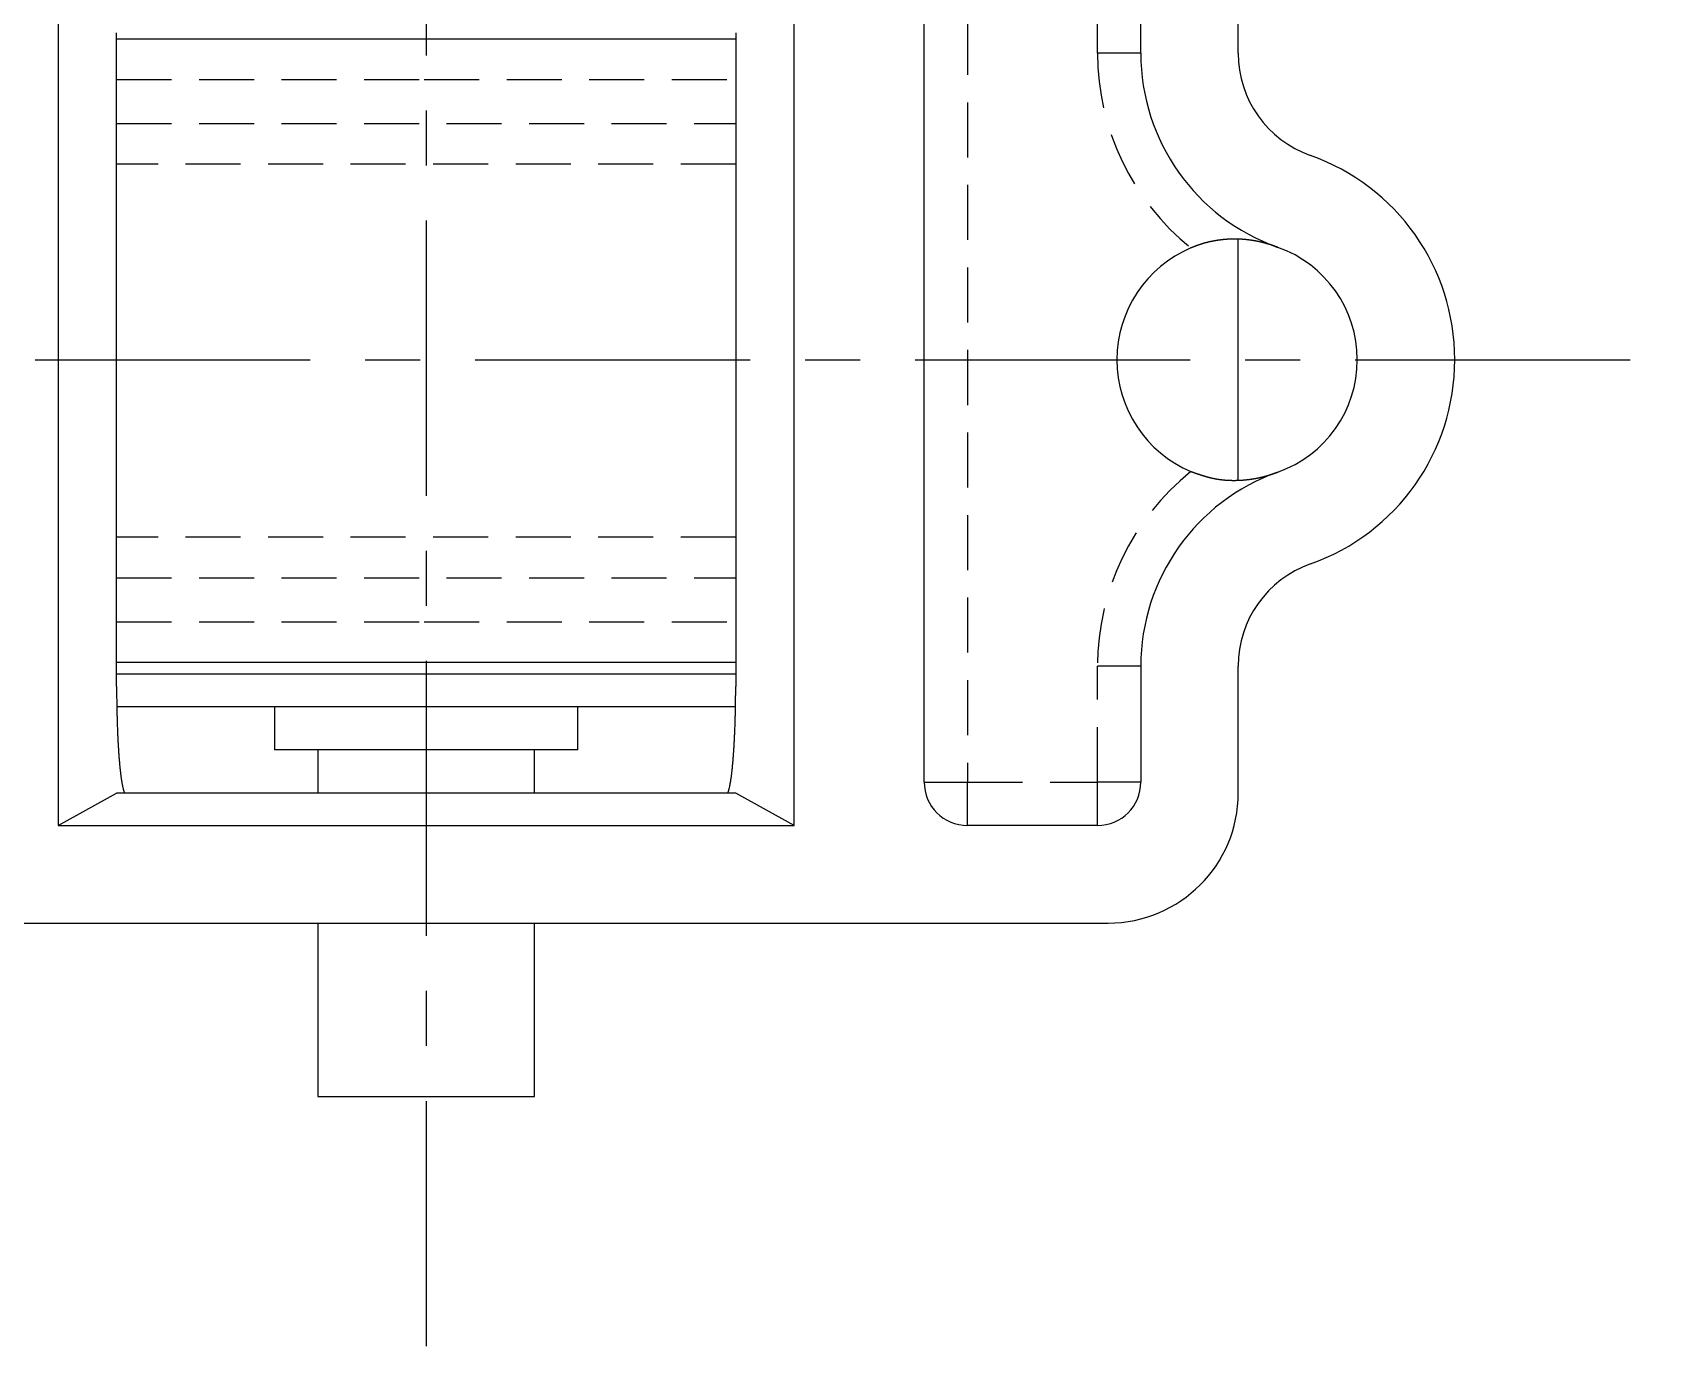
# Model space of a CAD drawing. Extents: x 21 to 308, y 43 to 260.
# Drawn here: x 130.76 to 168.65, y 214.17 to 244.48 of the extents above; entities that cross this region are included whole.
import ezdxf

# ---------------------------------------------------------------- set-up
doc = ezdxf.new("R2010")
doc.units = 0
doc.linetypes.add('CENTER', pattern=[10.16, 6.35, -1.27, 1.27, -1.27])
doc.linetypes.add('HIDDEN', pattern=[1.905, 1.27, -0.635])
doc.layers.get('0').update_dxf_attribs({"linetype": 'CONTINUOUS'})
doc.layers.add('CENTER', color=1, linetype='CENTER')

msp = doc.modelspace()

# ---------------------------------------------------------------- linework, layer by layer
at = {"color": 7, "linetype": 'CONTINUOUS'}
for p, q in [((131.338, 247.69), (131.338, 226.19)), ((148.338, 226.19), (148.338, 247.69)), ((158.588, 244.012), (158.588, 246.94)), ((151.338, 227.19), (151.338, 246.69)), ((156.338, 244.012), (156.338, 246.69)), ((132.691, 229.397), (132.691, 244.484)), ((146.985, 244.484), (146.985, 229.397)), ((132.691, 244.343), (139.795, 244.343)), ((139.795, 244.343), (146.985, 244.343)), ((132.691, 229.957), (139.795, 229.957)), ((132.691, 229.69), (146.985, 229.69)), ((139.795, 229.957), (146.985, 229.957)), ((156.338, 229.869), (156.338, 227.19)), ((158.588, 226.94), (158.588, 229.869)), ((132.695, 228.94), (146.981, 228.94)), ((143.338, 227.94), (136.338, 227.94)), ((131.338, 226.19), (132.691, 226.94)), ((146.985, 226.94), (132.691, 226.94)), ((148.338, 226.19), (146.985, 226.94)), ((131.338, 226.19), (148.338, 226.19)), ((155.338, 226.19), (152.338, 226.19)), ((124.088, 223.94), (155.588, 223.94)), ((137.338, 219.94), (138.123, 219.94)), ((138.123, 219.94), (142.338, 219.94))]:
    msp.add_line(p, q, dxfattribs=at)
at = {"color": 3, "linetype": 'HIDDEN'}
for p, q in [((152.338, 246.69), (152.338, 227.19)), ((155.338, 244.012), (155.338, 246.69)), ((156.338, 244.012), (155.338, 244.012)), ((132.691, 243.406), (139.793, 243.406)), ((139.793, 243.406), (146.985, 243.406)), ((132.691, 242.393), (146.985, 242.393)), ((146.985, 241.457), (132.691, 241.457)), ((146.985, 232.843), (132.691, 232.843)), ((132.691, 231.906), (146.985, 231.906)), ((132.691, 230.893), (139.793, 230.893)), ((139.793, 230.893), (146.985, 230.893)), ((156.338, 229.869), (155.338, 229.869)), ((155.338, 227.19), (155.338, 229.869)), ((151.338, 227.19), (152.338, 227.19)), ((152.338, 227.19), (155.338, 227.19)), ((152.338, 226.19), (152.338, 227.19)), ((156.338, 227.19), (155.338, 227.19)), ((155.338, 226.19), (155.338, 227.19))]:
    msp.add_line(p, q, dxfattribs=at)
at = {"color": 7}
for points in [[(159.505, 239.533, 0), (159.499, 239.535, 0), (159.493, 239.537, 0), (159.488, 239.539, 0), (159.482, 239.541, 0), (159.477, 239.543, 0), (159.471, 239.545, 0), (159.466, 239.547, 0), (159.46, 239.549, 0), (159.455, 239.551, 0), (159.45, 239.553, 0), (159.445, 239.555, 0), (159.44, 239.556, 0), (159.435, 239.558, 0), (159.43, 239.56, 0), (159.425, 239.562, 0), (159.42, 239.564, 0), (159.415, 239.565, 0), (159.41, 239.567, 0), (159.405, 239.569, 0), (159.4, 239.57, 0), (159.396, 239.572, 0), (159.391, 239.574, 0), (159.386, 239.575, 0), (159.381, 239.577, 0), (159.377, 239.578, 0), (159.372, 239.58, 0), (159.367, 239.582, 0), (159.362, 239.583, 0), (159.358, 239.585, 0), (159.353, 239.586, 0), (159.348, 239.588, 0), (159.343, 239.59, 0), (159.339, 239.591, 0), (159.334, 239.593, 0), (159.329, 239.594, 0), (159.324, 239.596, 0), (159.32, 239.597, 0), (159.315, 239.599, 0), (159.31, 239.6, 0), (159.305, 239.602, 0), (159.301, 239.603, 0), (159.296, 239.604, 0), (159.291, 239.606, 0), (159.287, 239.607, 0), (159.282, 239.609, 0), (159.277, 239.61, 0), (159.272, 239.612, 0), (159.268, 239.613, 0), (159.263, 239.614, 0), (159.258, 239.616, 0), (159.254, 239.617, 0), (159.249, 239.618, 0), (159.244, 239.62, 0), (159.239, 239.621, 0), (159.235, 239.622, 0), (159.23, 239.624, 0), (159.225, 239.625, 0), (159.22, 239.626, 0), (159.216, 239.628, 0), (159.211, 239.629, 0), (159.206, 239.63, 0), (159.202, 239.632, 0), (159.197, 239.633, 0), (159.192, 239.634, 0), (159.187, 239.635, 0), (159.183, 239.637, 0), (159.178, 239.638, 0), (159.173, 239.639, 0), (159.168, 239.64, 0), (159.164, 239.641, 0), (159.159, 239.643, 0), (159.154, 239.644, 0), (159.149, 239.645, 0), (159.145, 239.646, 0), (159.14, 239.647, 0), (159.135, 239.649, 0), (159.13, 239.65, 0), (159.126, 239.651, 0), (159.121, 239.652, 0), (159.116, 239.653, 0), (159.111, 239.654, 0), (159.107, 239.655, 0), (159.102, 239.656, 0), (159.097, 239.657, 0), (159.092, 239.659, 0), (159.087, 239.66, 0), (159.083, 239.661, 0), (159.078, 239.662, 0), (159.073, 239.663, 0), (159.068, 239.664, 0), (159.063, 239.665, 0), (159.059, 239.666, 0), (159.054, 239.667, 0), (159.049, 239.668, 0), (159.044, 239.669, 0), (159.039, 239.67, 0), (159.034, 239.671, 0), (159.03, 239.672, 0), (159.025, 239.673, 0), (159.02, 239.674, 0), (159.015, 239.675, 0), (159.01, 239.676, 0), (159.005, 239.677, 0), (159, 239.678, 0), (158.996, 239.678, 0), (158.991, 239.679, 0), (158.986, 239.68, 0), (158.981, 239.681, 0), (158.976, 239.682, 0), (158.971, 239.683, 0), (158.966, 239.684, 0), (158.961, 239.685, 0), (158.957, 239.685, 0), (158.952, 239.686, 0), (158.947, 239.687, 0), (158.942, 239.688, 0), (158.937, 239.689, 0), (158.932, 239.69, 0), (158.927, 239.69, 0), (158.922, 239.691, 0), (158.917, 239.692, 0), (158.912, 239.693, 0), (158.907, 239.693, 0), (158.902, 239.694, 0), (158.898, 239.695, 0), (158.893, 239.696, 0), (158.888, 239.696, 0), (158.883, 239.697, 0), (158.878, 239.698, 0), (158.873, 239.699, 0), (158.868, 239.699, 0), (158.863, 239.7, 0), (158.858, 239.701, 0), (158.853, 239.701, 0), (158.848, 239.702, 0), (158.843, 239.703, 0), (158.838, 239.703, 0), (158.833, 239.704, 0), (158.828, 239.704, 0), (158.823, 239.705, 0), (158.818, 239.706, 0), (158.813, 239.706, 0), (158.808, 239.707, 0), (158.803, 239.707, 0), (158.798, 239.708, 0), (158.793, 239.709, 0), (158.788, 239.709, 0), (158.783, 239.71, 0), (158.778, 239.71, 0), (158.773, 239.711, 0), (158.768, 239.711, 0), (158.763, 239.712, 0), (158.758, 239.712, 0), (158.753, 239.713, 0), (158.748, 239.713, 0), (158.742, 239.714, 0), (158.737, 239.714, 0), (158.732, 239.714, 0), (158.727, 239.715, 0), (158.722, 239.715, 0), (158.717, 239.716, 0), (158.712, 239.716, 0), (158.707, 239.717, 0), (158.702, 239.717, 0), (158.697, 239.717, 0), (158.692, 239.718, 0), (158.687, 239.718, 0), (158.681, 239.718, 0), (158.676, 239.719, 0), (158.671, 239.719, 0), (158.666, 239.719, 0), (158.661, 239.72, 0), (158.656, 239.72, 0), (158.651, 239.72, 0), (158.645, 239.721, 0), (158.64, 239.721, 0), (158.635, 239.721, 0), (158.63, 239.721, 0), (158.625, 239.722, 0), (158.62, 239.722, 0), (158.615, 239.722, 0), (158.609, 239.722, 0), (158.604, 239.722, 0), (158.599, 239.723, 0), (158.594, 239.723, 0), (158.589, 239.723, 0), (158.583, 239.723, 0), (158.578, 239.723, 0), (158.573, 239.723, 0), (158.568, 239.724, 0), (158.563, 239.724, 0), (158.557, 239.724, 0), (158.552, 239.724, 0), (158.547, 239.724, 0), (158.542, 239.724, 0), (158.536, 239.724, 0), (158.531, 239.724, 0), (158.526, 239.724, 0), (158.521, 239.724, 0), (158.515, 239.724, 0), (158.51, 239.724, 0), (158.505, 239.724, 0), (158.5, 239.724, 0), (158.494, 239.724, 0), (158.489, 239.724, 0), (158.484, 239.724, 0), (158.479, 239.724, 0), (158.473, 239.724, 0), (158.468, 239.724, 0), (158.463, 239.724, 0), (158.457, 239.724, 0), (158.452, 239.724, 0), (158.447, 239.724, 0), (158.441, 239.723, 0), (158.436, 239.723, 0), (158.431, 239.723, 0), (158.425, 239.723, 0), (158.42, 239.723, 0), (158.415, 239.723, 0), (158.409, 239.722, 0), (158.404, 239.722, 0), (158.399, 239.722, 0), (158.393, 239.722, 0), (158.388, 239.722, 0), (158.383, 239.721, 0), (158.377, 239.721, 0), (158.372, 239.721, 0), (158.366, 239.72, 0), (158.361, 239.72, 0), (158.356, 239.72, 0), (158.35, 239.72, 0), (158.345, 239.719, 0), (158.339, 239.719, 0), (158.334, 239.719, 0), (158.329, 239.718, 0), (158.323, 239.718, 0), (158.318, 239.717, 0), (158.312, 239.717, 0), (158.307, 239.717, 0), (158.301, 239.716, 0), (158.296, 239.716, 0), (158.291, 239.715, 0), (158.285, 239.715, 0), (158.28, 239.714, 0), (158.274, 239.714, 0), (158.269, 239.713, 0), (158.263, 239.713, 0), (158.258, 239.712, 0), (158.252, 239.712, 0), (158.247, 239.711, 0), (158.241, 239.711, 0), (158.236, 239.71, 0), (158.23, 239.71, 0), (158.225, 239.709, 0), (158.219, 239.709, 0), (158.214, 239.708, 0), (158.208, 239.707, 0), (158.203, 239.707, 0), (158.197, 239.706, 0), (158.192, 239.705, 0), (158.186, 239.705, 0), (158.181, 239.704, 0), (158.175, 239.703, 0), (158.17, 239.703, 0), (158.164, 239.702, 0), (158.159, 239.701, 0), (158.153, 239.7, 0), (158.148, 239.7, 0), (158.142, 239.699, 0), (158.136, 239.698, 0), (158.131, 239.697, 0), (158.125, 239.697, 0), (158.12, 239.696, 0), (158.114, 239.695, 0), (158.109, 239.694, 0), (158.103, 239.693, 0), (158.097, 239.692, 0), (158.092, 239.691, 0), (158.086, 239.691, 0), (158.081, 239.69, 0), (158.075, 239.689, 0), (158.069, 239.688, 0), (158.064, 239.687, 0), (158.058, 239.686, 0), (158.053, 239.685, 0), (158.047, 239.684, 0), (158.041, 239.683, 0), (158.036, 239.682, 0), (158.03, 239.681, 0), (158.025, 239.68, 0), (158.019, 239.679, 0), (158.013, 239.678, 0), (158.008, 239.677, 0), (158.002, 239.676, 0), (157.996, 239.675, 0), (157.991, 239.674, 0), (157.985, 239.672, 0), (157.979, 239.671, 0), (157.974, 239.67, 0), (157.968, 239.669, 0), (157.962, 239.668, 0), (157.957, 239.667, 0), (157.951, 239.665, 0), (157.945, 239.664, 0), (157.94, 239.663, 0), (157.934, 239.662, 0), (157.928, 239.66, 0), (157.923, 239.659, 0), (157.917, 239.658, 0), (157.911, 239.657, 0), (157.906, 239.655, 0), (157.9, 239.654, 0), (157.894, 239.653, 0), (157.889, 239.651, 0), (157.883, 239.65, 0), (157.877, 239.649, 0), (157.871, 239.647, 0), (157.866, 239.646, 0), (157.86, 239.644, 0), (157.854, 239.643, 0), (157.849, 239.641, 0), (157.843, 239.64, 0), (157.837, 239.638, 0), (157.832, 239.637, 0), (157.826, 239.635, 0), (157.82, 239.634, 0), (157.815, 239.632, 0), (157.809, 239.631, 0), (157.803, 239.629, 0), (157.797, 239.627, 0), (157.792, 239.626, 0), (157.786, 239.624, 0), (157.78, 239.622, 0), (157.775, 239.621, 0), (157.769, 239.619, 0), (157.763, 239.617, 0), (157.758, 239.615, 0), (157.752, 239.614, 0), (157.746, 239.612, 0), (157.74, 239.61, 0), (157.735, 239.608, 0), (157.729, 239.606, 0), (157.723, 239.605, 0), (157.718, 239.603, 0), (157.712, 239.601, 0), (157.706, 239.599, 0), (157.701, 239.597, 0), (157.695, 239.595, 0), (157.689, 239.593, 0), (157.684, 239.591, 0), (157.678, 239.589, 0), (157.672, 239.587, 0), (157.667, 239.585, 0), (157.661, 239.583, 0), (157.655, 239.581, 0), (157.65, 239.579, 0), (157.644, 239.577, 0), (157.638, 239.575, 0), (157.632, 239.573, 0), (157.627, 239.571, 0), (157.621, 239.569, 0), (157.615, 239.567, 0), (157.61, 239.565, 0), (157.604, 239.562, 0), (157.598, 239.56, 0), (157.593, 239.558, 0), (157.587, 239.556, 0), (157.581, 239.554, 0), (157.576, 239.552, 0), (157.57, 239.55, 0), (157.564, 239.548, 0), (157.559, 239.545, 0), (157.553, 239.543, 0), (157.547, 239.541, 0), (157.542, 239.539, 0), (157.536, 239.537, 0), (157.53, 239.535, 0), (157.525, 239.532, 0), (157.519, 239.53, 0), (157.513, 239.528, 0), (157.508, 239.526, 0), (157.502, 239.524, 0), (157.496, 239.521, 0)], [(158.588, 234.158, 0), (158.588, 234.246, 0), (158.588, 234.335, 0), (158.588, 234.423, 0), (158.588, 234.511, 0), (158.588, 234.599, 0), (158.588, 234.687, 0), (158.588, 234.776, 0), (158.588, 234.864, 0), (158.588, 234.952, 0), (158.588, 235.04, 0), (158.588, 235.129, 0), (158.588, 235.217, 0), (158.588, 235.305, 0), (158.588, 235.393, 0), (158.588, 235.481, 0), (158.588, 235.57, 0), (158.588, 235.658, 0), (158.588, 235.746, 0), (158.588, 235.834, 0), (158.588, 235.923, 0), (158.588, 236.011, 0), (158.588, 236.099, 0), (158.588, 236.187, 0), (158.588, 236.275, 0), (158.588, 236.364, 0), (158.588, 236.452, 0), (158.588, 236.54, 0), (158.588, 236.628, 0), (158.588, 236.717, 0), (158.588, 236.805, 0), (158.588, 236.893, 0), (158.588, 236.981, 0), (158.588, 237.069, 0), (158.588, 237.158, 0), (158.588, 237.246, 0), (158.588, 237.334, 0), (158.588, 237.422, 0), (158.588, 237.511, 0), (158.588, 237.599, 0), (158.588, 237.687, 0), (158.588, 237.775, 0), (158.588, 237.863, 0), (158.588, 237.952, 0), (158.588, 238.04, 0), (158.588, 238.128, 0), (158.588, 238.216, 0), (158.588, 238.305, 0), (158.588, 238.393, 0), (158.588, 238.481, 0), (158.588, 238.569, 0), (158.588, 238.657, 0), (158.588, 238.746, 0), (158.588, 238.834, 0), (158.588, 238.922, 0), (158.588, 239.01, 0), (158.588, 239.099, 0), (158.588, 239.187, 0), (158.588, 239.275, 0), (158.588, 239.363, 0), (158.588, 239.451, 0), (158.588, 239.54, 0), (158.588, 239.628, 0), (158.588, 239.716, 0)], [(157.496, 234.36, 0), (157.503, 234.357, 0), (157.509, 234.355, 0), (157.515, 234.353, 0), (157.521, 234.351, 0), (157.528, 234.349, 0), (157.534, 234.346, 0), (157.54, 234.344, 0), (157.546, 234.342, 0), (157.553, 234.34, 0), (157.559, 234.338, 0), (157.565, 234.335, 0), (157.571, 234.333, 0), (157.578, 234.331, 0), (157.584, 234.329, 0), (157.59, 234.327, 0), (157.596, 234.325, 0), (157.603, 234.322, 0), (157.609, 234.32, 0), (157.615, 234.318, 0), (157.621, 234.316, 0), (157.628, 234.314, 0), (157.634, 234.312, 0), (157.64, 234.309, 0), (157.646, 234.307, 0), (157.653, 234.305, 0), (157.659, 234.303, 0), (157.665, 234.301, 0), (157.671, 234.299, 0), (157.678, 234.297, 0), (157.684, 234.295, 0), (157.69, 234.293, 0), (157.696, 234.291, 0), (157.703, 234.289, 0), (157.709, 234.287, 0), (157.715, 234.284, 0), (157.721, 234.282, 0), (157.727, 234.28, 0), (157.734, 234.278, 0), (157.74, 234.276, 0), (157.746, 234.274, 0), (157.752, 234.272, 0), (157.759, 234.27, 0), (157.765, 234.269, 0), (157.771, 234.267, 0), (157.777, 234.265, 0), (157.783, 234.263, 0), (157.79, 234.261, 0), (157.796, 234.259, 0), (157.802, 234.257, 0), (157.808, 234.255, 0), (157.815, 234.253, 0), (157.821, 234.251, 0), (157.827, 234.25, 0), (157.833, 234.248, 0), (157.839, 234.246, 0), (157.846, 234.244, 0), (157.852, 234.242, 0), (157.858, 234.241, 0), (157.864, 234.239, 0), (157.87, 234.237, 0), (157.876, 234.236, 0), (157.883, 234.234, 0), (157.889, 234.232, 0), (157.895, 234.231, 0), (157.901, 234.229, 0), (157.907, 234.227, 0), (157.914, 234.226, 0), (157.92, 234.224, 0), (157.926, 234.222, 0), (157.932, 234.221, 0), (157.938, 234.219, 0), (157.944, 234.218, 0), (157.951, 234.216, 0), (157.957, 234.215, 0), (157.963, 234.213, 0), (157.969, 234.212, 0), (157.975, 234.211, 0), (157.981, 234.209, 0), (157.987, 234.208, 0), (157.994, 234.207, 0), (158, 234.205, 0), (158.006, 234.204, 0), (158.012, 234.203, 0), (158.018, 234.201, 0), (158.024, 234.2, 0), (158.03, 234.199, 0), (158.036, 234.198, 0), (158.043, 234.196, 0), (158.049, 234.195, 0), (158.055, 234.194, 0), (158.061, 234.193, 0), (158.067, 234.192, 0), (158.073, 234.191, 0), (158.079, 234.19, 0), (158.085, 234.189, 0), (158.091, 234.188, 0), (158.097, 234.187, 0), (158.103, 234.186, 0), (158.11, 234.185, 0), (158.116, 234.184, 0), (158.122, 234.183, 0), (158.128, 234.182, 0), (158.134, 234.181, 0), (158.14, 234.18, 0), (158.146, 234.179, 0), (158.152, 234.178, 0), (158.158, 234.177, 0), (158.164, 234.177, 0), (158.17, 234.176, 0), (158.176, 234.175, 0), (158.182, 234.174, 0), (158.188, 234.173, 0), (158.194, 234.173, 0), (158.2, 234.172, 0), (158.206, 234.171, 0), (158.212, 234.171, 0), (158.218, 234.17, 0), (158.224, 234.169, 0), (158.23, 234.169, 0), (158.236, 234.168, 0), (158.242, 234.168, 0), (158.248, 234.167, 0), (158.254, 234.166, 0), (158.26, 234.166, 0), (158.266, 234.165, 0), (158.272, 234.165, 0), (158.278, 234.164, 0), (158.284, 234.164, 0), (158.29, 234.163, 0), (158.296, 234.163, 0), (158.302, 234.162, 0), (158.308, 234.162, 0), (158.314, 234.162, 0), (158.32, 234.161, 0), (158.326, 234.161, 0), (158.332, 234.161, 0), (158.337, 234.16, 0), (158.343, 234.16, 0), (158.349, 234.16, 0), (158.355, 234.159, 0), (158.361, 234.159, 0), (158.367, 234.159, 0), (158.373, 234.158, 0), (158.379, 234.158, 0), (158.385, 234.158, 0), (158.39, 234.158, 0), (158.396, 234.158, 0), (158.402, 234.157, 0), (158.408, 234.157, 0), (158.414, 234.157, 0), (158.42, 234.157, 0), (158.426, 234.157, 0), (158.431, 234.157, 0), (158.437, 234.156, 0), (158.443, 234.156, 0), (158.449, 234.156, 0), (158.455, 234.156, 0), (158.461, 234.156, 0), (158.466, 234.156, 0), (158.472, 234.156, 0), (158.478, 234.156, 0), (158.484, 234.156, 0), (158.489, 234.156, 0), (158.495, 234.156, 0), (158.501, 234.156, 0), (158.507, 234.156, 0), (158.513, 234.156, 0), (158.518, 234.156, 0), (158.524, 234.156, 0), (158.53, 234.156, 0), (158.536, 234.157, 0), (158.541, 234.157, 0), (158.547, 234.157, 0), (158.553, 234.157, 0), (158.558, 234.157, 0), (158.564, 234.157, 0), (158.57, 234.157, 0), (158.576, 234.158, 0), (158.581, 234.158, 0), (158.587, 234.158, 0), (158.593, 234.158, 0), (158.598, 234.158, 0), (158.604, 234.159, 0), (158.61, 234.159, 0), (158.615, 234.159, 0), (158.621, 234.159, 0), (158.627, 234.16, 0), (158.632, 234.16, 0), (158.638, 234.16, 0), (158.643, 234.161, 0), (158.649, 234.161, 0), (158.655, 234.161, 0), (158.66, 234.162, 0), (158.666, 234.162, 0), (158.671, 234.162, 0), (158.677, 234.163, 0), (158.683, 234.163, 0), (158.688, 234.163, 0), (158.694, 234.164, 0), (158.699, 234.164, 0), (158.705, 234.165, 0), (158.71, 234.165, 0), (158.716, 234.166, 0), (158.722, 234.166, 0), (158.727, 234.166, 0), (158.733, 234.167, 0), (158.738, 234.167, 0), (158.744, 234.168, 0), (158.749, 234.168, 0), (158.755, 234.169, 0), (158.76, 234.169, 0), (158.766, 234.17, 0), (158.771, 234.171, 0), (158.777, 234.171, 0), (158.782, 234.172, 0), (158.788, 234.172, 0), (158.793, 234.173, 0), (158.799, 234.173, 0), (158.804, 234.174, 0), (158.81, 234.175, 0), (158.815, 234.175, 0), (158.82, 234.176, 0), (158.826, 234.177, 0), (158.831, 234.177, 0), (158.837, 234.178, 0), (158.842, 234.179, 0), (158.848, 234.179, 0), (158.853, 234.18, 0), (158.858, 234.181, 0), (158.864, 234.181, 0), (158.869, 234.182, 0), (158.875, 234.183, 0), (158.88, 234.184, 0), (158.885, 234.184, 0), (158.891, 234.185, 0), (158.896, 234.186, 0), (158.902, 234.187, 0), (158.907, 234.188, 0), (158.912, 234.188, 0), (158.918, 234.189, 0), (158.923, 234.19, 0), (158.928, 234.191, 0), (158.934, 234.192, 0), (158.939, 234.193, 0), (158.944, 234.194, 0), (158.95, 234.194, 0), (158.955, 234.195, 0), (158.96, 234.196, 0), (158.966, 234.197, 0), (158.971, 234.198, 0), (158.976, 234.199, 0), (158.982, 234.2, 0), (158.987, 234.201, 0), (158.992, 234.202, 0), (158.998, 234.203, 0), (159.003, 234.204, 0), (159.008, 234.205, 0), (159.013, 234.206, 0), (159.019, 234.207, 0), (159.024, 234.208, 0), (159.029, 234.209, 0), (159.035, 234.21, 0), (159.04, 234.211, 0), (159.045, 234.212, 0), (159.05, 234.213, 0), (159.056, 234.214, 0), (159.061, 234.215, 0), (159.066, 234.217, 0), (159.071, 234.218, 0), (159.077, 234.219, 0), (159.082, 234.22, 0), (159.087, 234.221, 0), (159.092, 234.222, 0), (159.097, 234.224, 0), (159.103, 234.225, 0), (159.108, 234.226, 0), (159.113, 234.227, 0), (159.118, 234.228, 0), (159.124, 234.23, 0), (159.129, 234.231, 0), (159.134, 234.232, 0), (159.139, 234.233, 0), (159.144, 234.235, 0), (159.15, 234.236, 0), (159.155, 234.237, 0), (159.16, 234.238, 0), (159.165, 234.24, 0), (159.17, 234.241, 0), (159.175, 234.242, 0), (159.181, 234.244, 0), (159.186, 234.245, 0), (159.191, 234.246, 0), (159.196, 234.248, 0), (159.201, 234.249, 0), (159.206, 234.251, 0), (159.212, 234.252, 0), (159.217, 234.253, 0), (159.222, 234.255, 0), (159.227, 234.256, 0), (159.232, 234.258, 0), (159.237, 234.259, 0), (159.243, 234.261, 0), (159.248, 234.262, 0), (159.253, 234.264, 0), (159.258, 234.265, 0), (159.263, 234.267, 0), (159.268, 234.268, 0), (159.273, 234.27, 0), (159.279, 234.271, 0), (159.284, 234.273, 0), (159.289, 234.274, 0), (159.294, 234.276, 0), (159.299, 234.277, 0), (159.304, 234.279, 0), (159.309, 234.281, 0), (159.314, 234.282, 0), (159.32, 234.284, 0), (159.325, 234.285, 0), (159.33, 234.287, 0), (159.335, 234.289, 0), (159.34, 234.29, 0), (159.345, 234.292, 0), (159.35, 234.294, 0), (159.356, 234.295, 0), (159.361, 234.297, 0), (159.366, 234.299, 0), (159.371, 234.301, 0), (159.376, 234.302, 0), (159.382, 234.304, 0), (159.387, 234.306, 0), (159.392, 234.308, 0), (159.397, 234.309, 0), (159.402, 234.311, 0), (159.408, 234.313, 0), (159.413, 234.315, 0), (159.418, 234.317, 0), (159.424, 234.319, 0), (159.429, 234.321, 0), (159.434, 234.323, 0), (159.44, 234.324, 0), (159.445, 234.326, 0), (159.451, 234.328, 0), (159.457, 234.331, 0), (159.462, 234.333, 0), (159.468, 234.335, 0), (159.474, 234.337, 0), (159.48, 234.339, 0), (159.486, 234.341, 0), (159.492, 234.343, 0), (159.499, 234.346, 0), (159.505, 234.348, 0)], [(136.338, 228.94, 0), (136.338, 228.925, 0), (136.338, 228.909, 0), (136.338, 228.893, 0), (136.338, 228.877, 0), (136.338, 228.861, 0), (136.338, 228.845, 0), (136.338, 228.829, 0), (136.338, 228.813, 0), (136.338, 228.798, 0), (136.338, 228.782, 0), (136.338, 228.766, 0), (136.338, 228.75, 0), (136.338, 228.734, 0), (136.338, 228.718, 0), (136.338, 228.702, 0), (136.338, 228.686, 0), (136.338, 228.671, 0), (136.338, 228.655, 0), (136.338, 228.639, 0), (136.338, 228.623, 0), (136.338, 228.607, 0), (136.338, 228.591, 0), (136.338, 228.575, 0), (136.338, 228.56, 0), (136.338, 228.544, 0), (136.338, 228.528, 0), (136.338, 228.512, 0), (136.338, 228.496, 0), (136.338, 228.48, 0), (136.338, 228.464, 0), (136.338, 228.448, 0), (136.338, 228.433, 0), (136.338, 228.417, 0), (136.338, 228.401, 0), (136.338, 228.385, 0), (136.338, 228.369, 0), (136.338, 228.353, 0), (136.338, 228.337, 0), (136.338, 228.321, 0), (136.338, 228.306, 0), (136.338, 228.29, 0), (136.338, 228.274, 0), (136.338, 228.258, 0), (136.338, 228.242, 0), (136.338, 228.226, 0), (136.338, 228.21, 0), (136.338, 228.194, 0), (136.338, 228.179, 0), (136.338, 228.163, 0), (136.338, 228.147, 0), (136.338, 228.131, 0), (136.338, 228.115, 0), (136.338, 228.099, 0), (136.338, 228.083, 0), (136.338, 228.067, 0), (136.338, 228.052, 0), (136.338, 228.036, 0), (136.338, 228.02, 0), (136.338, 228.004, 0), (136.338, 227.988, 0), (136.338, 227.972, 0), (136.338, 227.956, 0), (136.338, 227.94, 0)], [(143.338, 227.94, 0), (143.338, 227.956, 0), (143.338, 227.972, 0), (143.338, 227.988, 0), (143.338, 228.004, 0), (143.338, 228.02, 0), (143.338, 228.036, 0), (143.338, 228.052, 0), (143.338, 228.067, 0), (143.338, 228.083, 0), (143.338, 228.099, 0), (143.338, 228.115, 0), (143.338, 228.131, 0), (143.338, 228.147, 0), (143.338, 228.163, 0), (143.338, 228.179, 0), (143.338, 228.194, 0), (143.338, 228.21, 0), (143.338, 228.226, 0), (143.338, 228.242, 0), (143.338, 228.258, 0), (143.338, 228.274, 0), (143.338, 228.29, 0), (143.338, 228.306, 0), (143.338, 228.321, 0), (143.338, 228.337, 0), (143.338, 228.353, 0), (143.338, 228.369, 0), (143.338, 228.385, 0), (143.338, 228.401, 0), (143.338, 228.417, 0), (143.338, 228.433, 0), (143.338, 228.448, 0), (143.338, 228.464, 0), (143.338, 228.48, 0), (143.338, 228.496, 0), (143.338, 228.512, 0), (143.338, 228.528, 0), (143.338, 228.544, 0), (143.338, 228.56, 0), (143.338, 228.575, 0), (143.338, 228.591, 0), (143.338, 228.607, 0), (143.338, 228.623, 0), (143.338, 228.639, 0), (143.338, 228.655, 0), (143.338, 228.671, 0), (143.338, 228.686, 0), (143.338, 228.702, 0), (143.338, 228.718, 0), (143.338, 228.734, 0), (143.338, 228.75, 0), (143.338, 228.766, 0), (143.338, 228.782, 0), (143.338, 228.798, 0), (143.338, 228.813, 0), (143.338, 228.829, 0), (143.338, 228.845, 0), (143.338, 228.861, 0), (143.338, 228.877, 0), (143.338, 228.893, 0), (143.338, 228.909, 0), (143.338, 228.925, 0), (143.338, 228.94, 0)], [(137.338, 227.94, 0), (137.338, 227.925, 0), (137.338, 227.909, 0), (137.338, 227.893, 0), (137.338, 227.877, 0), (137.338, 227.861, 0), (137.338, 227.845, 0), (137.338, 227.829, 0), (137.338, 227.813, 0), (137.338, 227.798, 0), (137.338, 227.782, 0), (137.338, 227.766, 0), (137.338, 227.75, 0), (137.338, 227.734, 0), (137.338, 227.718, 0), (137.338, 227.702, 0), (137.338, 227.686, 0), (137.338, 227.671, 0), (137.338, 227.655, 0), (137.338, 227.639, 0), (137.338, 227.623, 0), (137.338, 227.607, 0), (137.338, 227.591, 0), (137.338, 227.575, 0), (137.338, 227.56, 0), (137.338, 227.544, 0), (137.338, 227.528, 0), (137.338, 227.512, 0), (137.338, 227.496, 0), (137.338, 227.48, 0), (137.338, 227.464, 0), (137.338, 227.448, 0), (137.338, 227.433, 0), (137.338, 227.417, 0), (137.338, 227.401, 0), (137.338, 227.385, 0), (137.338, 227.369, 0), (137.338, 227.353, 0), (137.338, 227.337, 0), (137.338, 227.321, 0), (137.338, 227.306, 0), (137.338, 227.29, 0), (137.338, 227.274, 0), (137.338, 227.258, 0), (137.338, 227.242, 0), (137.338, 227.226, 0), (137.338, 227.21, 0), (137.338, 227.194, 0), (137.338, 227.179, 0), (137.338, 227.163, 0), (137.338, 227.147, 0), (137.338, 227.131, 0), (137.338, 227.115, 0), (137.338, 227.099, 0), (137.338, 227.083, 0), (137.338, 227.067, 0), (137.338, 227.052, 0), (137.338, 227.036, 0), (137.338, 227.02, 0), (137.338, 227.004, 0), (137.338, 226.988, 0), (137.338, 226.972, 0), (137.338, 226.956, 0), (137.338, 226.94, 0)], [(142.338, 226.94, 0), (142.338, 226.956, 0), (142.338, 226.972, 0), (142.338, 226.988, 0), (142.338, 227.004, 0), (142.338, 227.02, 0), (142.338, 227.036, 0), (142.338, 227.052, 0), (142.338, 227.067, 0), (142.338, 227.083, 0), (142.338, 227.099, 0), (142.338, 227.115, 0), (142.338, 227.131, 0), (142.338, 227.147, 0), (142.338, 227.163, 0), (142.338, 227.179, 0), (142.338, 227.194, 0), (142.338, 227.21, 0), (142.338, 227.226, 0), (142.338, 227.242, 0), (142.338, 227.258, 0), (142.338, 227.274, 0), (142.338, 227.29, 0), (142.338, 227.306, 0), (142.338, 227.321, 0), (142.338, 227.337, 0), (142.338, 227.353, 0), (142.338, 227.369, 0), (142.338, 227.385, 0), (142.338, 227.401, 0), (142.338, 227.417, 0), (142.338, 227.433, 0), (142.338, 227.448, 0), (142.338, 227.464, 0), (142.338, 227.48, 0), (142.338, 227.496, 0), (142.338, 227.512, 0), (142.338, 227.528, 0), (142.338, 227.544, 0), (142.338, 227.56, 0), (142.338, 227.575, 0), (142.338, 227.591, 0), (142.338, 227.607, 0), (142.338, 227.623, 0), (142.338, 227.639, 0), (142.338, 227.655, 0), (142.338, 227.671, 0), (142.338, 227.686, 0), (142.338, 227.702, 0), (142.338, 227.718, 0), (142.338, 227.734, 0), (142.338, 227.75, 0), (142.338, 227.766, 0), (142.338, 227.782, 0), (142.338, 227.798, 0), (142.338, 227.813, 0), (142.338, 227.829, 0), (142.338, 227.845, 0), (142.338, 227.861, 0), (142.338, 227.877, 0), (142.338, 227.893, 0), (142.338, 227.909, 0), (142.338, 227.925, 0), (142.338, 227.94, 0)], [(137.338, 223.94, 0), (137.338, 223.877, 0), (137.338, 223.813, 0), (137.338, 223.75, 0), (137.338, 223.686, 0), (137.338, 223.623, 0), (137.338, 223.56, 0), (137.338, 223.496, 0), (137.338, 223.433, 0), (137.338, 223.369, 0), (137.338, 223.306, 0), (137.338, 223.242, 0), (137.338, 223.179, 0), (137.338, 223.115, 0), (137.338, 223.052, 0), (137.338, 222.988, 0), (137.338, 222.925, 0), (137.338, 222.861, 0), (137.338, 222.798, 0), (137.338, 222.734, 0), (137.338, 222.671, 0), (137.338, 222.607, 0), (137.338, 222.544, 0), (137.338, 222.48, 0), (137.338, 222.417, 0), (137.338, 222.353, 0), (137.338, 222.29, 0), (137.338, 222.226, 0), (137.338, 222.163, 0), (137.338, 222.099, 0), (137.338, 222.036, 0), (137.338, 221.972, 0), (137.338, 221.909, 0), (137.338, 221.845, 0), (137.338, 221.782, 0), (137.338, 221.718, 0), (137.338, 221.655, 0), (137.338, 221.591, 0), (137.338, 221.528, 0), (137.338, 221.464, 0), (137.338, 221.401, 0), (137.338, 221.337, 0), (137.338, 221.274, 0), (137.338, 221.21, 0), (137.338, 221.147, 0), (137.338, 221.083, 0), (137.338, 221.02, 0), (137.338, 220.956, 0), (137.338, 220.893, 0), (137.338, 220.829, 0), (137.338, 220.766, 0), (137.338, 220.702, 0), (137.338, 220.639, 0), (137.338, 220.575, 0), (137.338, 220.512, 0), (137.338, 220.448, 0), (137.338, 220.385, 0), (137.338, 220.321, 0), (137.338, 220.258, 0), (137.338, 220.194, 0), (137.338, 220.131, 0), (137.338, 220.067, 0), (137.338, 220.004, 0), (137.338, 219.94, 0)], [(142.338, 219.94, 0), (142.338, 220.004, 0), (142.338, 220.067, 0), (142.338, 220.131, 0), (142.338, 220.194, 0), (142.338, 220.258, 0), (142.338, 220.321, 0), (142.338, 220.385, 0), (142.338, 220.448, 0), (142.338, 220.512, 0), (142.338, 220.575, 0), (142.338, 220.639, 0), (142.338, 220.702, 0), (142.338, 220.766, 0), (142.338, 220.829, 0), (142.338, 220.893, 0), (142.338, 220.956, 0), (142.338, 221.02, 0), (142.338, 221.083, 0), (142.338, 221.147, 0), (142.338, 221.21, 0), (142.338, 221.274, 0), (142.338, 221.337, 0), (142.338, 221.401, 0), (142.338, 221.464, 0), (142.338, 221.528, 0), (142.338, 221.591, 0), (142.338, 221.655, 0), (142.338, 221.718, 0), (142.338, 221.782, 0), (142.338, 221.845, 0), (142.338, 221.909, 0), (142.338, 221.972, 0), (142.338, 222.036, 0), (142.338, 222.099, 0), (142.338, 222.163, 0), (142.338, 222.226, 0), (142.338, 222.29, 0), (142.338, 222.353, 0), (142.338, 222.417, 0), (142.338, 222.48, 0), (142.338, 222.544, 0), (142.338, 222.607, 0), (142.338, 222.671, 0), (142.338, 222.734, 0), (142.338, 222.798, 0), (142.338, 222.861, 0), (142.338, 222.925, 0), (142.338, 222.988, 0), (142.338, 223.052, 0), (142.338, 223.115, 0), (142.338, 223.179, 0), (142.338, 223.242, 0), (142.338, 223.306, 0), (142.338, 223.369, 0), (142.338, 223.433, 0), (142.338, 223.496, 0), (142.338, 223.56, 0), (142.338, 223.623, 0), (142.338, 223.686, 0), (142.338, 223.75, 0), (142.338, 223.813, 0), (142.338, 223.877, 0), (142.338, 223.94, 0)]]:
    msp.add_polyline3d(points, dxfattribs=at)
at = {"color": 7, "linetype": 'CONTINUOUS'}
for points in [[(132.691, 229.397, 0), (132.691, 229.37, 0), (132.691, 229.343, 0), (132.691, 229.316, 0), (132.691, 229.289, 0), (132.691, 229.262, 0), (132.692, 229.235, 0), (132.692, 229.208, 0), (132.692, 229.181, 0), (132.692, 229.154, 0), (132.692, 229.127, 0), (132.693, 229.1, 0), (132.693, 229.074, 0), (132.693, 229.047, 0), (132.694, 229.02, 0), (132.694, 228.993, 0), (132.694, 228.967, 0), (132.695, 228.94, 0), (132.695, 228.913, 0), (132.696, 228.887, 0), (132.696, 228.861, 0), (132.697, 228.834, 0), (132.697, 228.808, 0), (132.698, 228.782, 0), (132.699, 228.755, 0), (132.699, 228.729, 0), (132.7, 228.703, 0), (132.701, 228.677, 0), (132.701, 228.652, 0), (132.702, 228.626, 0), (132.703, 228.6, 0), (132.704, 228.575, 0), (132.704, 228.549, 0), (132.705, 228.524, 0), (132.706, 228.498, 0), (132.707, 228.473, 0), (132.708, 228.448, 0), (132.709, 228.423, 0), (132.71, 228.398, 0), (132.711, 228.374, 0), (132.712, 228.349, 0), (132.713, 228.325, 0), (132.714, 228.3, 0), (132.715, 228.276, 0), (132.716, 228.252, 0), (132.717, 228.228, 0), (132.718, 228.204, 0), (132.72, 228.18, 0), (132.721, 228.157, 0), (132.722, 228.134, 0), (132.723, 228.11, 0), (132.725, 228.087, 0), (132.726, 228.064, 0), (132.727, 228.041, 0), (132.728, 228.019, 0), (132.73, 227.996, 0), (132.731, 227.974, 0), (132.733, 227.952, 0), (132.734, 227.93, 0), (132.735, 227.908, 0), (132.737, 227.886, 0), (132.738, 227.865, 0), (132.74, 227.844, 0), (132.741, 227.823, 0), (132.743, 227.802, 0), (132.745, 227.781, 0), (132.746, 227.761, 0), (132.748, 227.74, 0), (132.749, 227.72, 0), (132.751, 227.7, 0), (132.753, 227.68, 0), (132.754, 227.661, 0), (132.756, 227.641, 0), (132.758, 227.622, 0), (132.76, 227.603, 0), (132.761, 227.585, 0), (132.763, 227.566, 0), (132.765, 227.548, 0), (132.767, 227.53, 0), (132.768, 227.512, 0), (132.77, 227.494, 0), (132.772, 227.477, 0), (132.774, 227.46, 0), (132.776, 227.443, 0), (132.778, 227.426, 0), (132.78, 227.409, 0), (132.782, 227.393, 0), (132.784, 227.377, 0), (132.786, 227.361, 0), (132.788, 227.346, 0), (132.79, 227.33, 0), (132.792, 227.315, 0), (132.794, 227.3, 0), (132.796, 227.286, 0), (132.798, 227.271, 0), (132.8, 227.257, 0), (132.802, 227.243, 0), (132.804, 227.23, 0), (132.806, 227.217, 0), (132.808, 227.203, 0), (132.811, 227.191, 0), (132.813, 227.178, 0), (132.815, 227.166, 0), (132.817, 227.154, 0), (132.819, 227.142, 0), (132.821, 227.13, 0), (132.824, 227.119, 0), (132.826, 227.108, 0), (132.828, 227.097, 0), (132.83, 227.087, 0), (132.833, 227.077, 0), (132.835, 227.067, 0), (132.837, 227.057, 0), (132.839, 227.048, 0), (132.842, 227.039, 0), (132.844, 227.03, 0), (132.846, 227.021, 0), (132.849, 227.013, 0), (132.851, 227.005, 0), (132.853, 226.997, 0), (132.856, 226.99, 0), (132.858, 226.983, 0), (132.86, 226.976, 0), (132.863, 226.969, 0), (132.865, 226.963, 0), (132.868, 226.957, 0), (132.87, 226.951, 0), (132.872, 226.946, 0), (132.875, 226.94, 0)], [(146.802, 226.94, 0), (146.804, 226.946, 0), (146.806, 226.951, 0), (146.809, 226.957, 0), (146.811, 226.963, 0), (146.814, 226.969, 0), (146.816, 226.976, 0), (146.818, 226.983, 0), (146.821, 226.99, 0), (146.823, 226.997, 0), (146.825, 227.005, 0), (146.828, 227.013, 0), (146.83, 227.021, 0), (146.832, 227.03, 0), (146.835, 227.039, 0), (146.837, 227.048, 0), (146.839, 227.057, 0), (146.841, 227.067, 0), (146.844, 227.077, 0), (146.846, 227.087, 0), (146.848, 227.097, 0), (146.85, 227.108, 0), (146.853, 227.119, 0), (146.855, 227.13, 0), (146.857, 227.142, 0), (146.859, 227.154, 0), (146.861, 227.166, 0), (146.864, 227.178, 0), (146.866, 227.191, 0), (146.868, 227.203, 0), (146.87, 227.217, 0), (146.872, 227.23, 0), (146.874, 227.243, 0), (146.876, 227.257, 0), (146.878, 227.271, 0), (146.88, 227.286, 0), (146.883, 227.3, 0), (146.885, 227.315, 0), (146.887, 227.33, 0), (146.889, 227.346, 0), (146.891, 227.361, 0), (146.893, 227.377, 0), (146.895, 227.393, 0), (146.896, 227.409, 0), (146.898, 227.426, 0), (146.9, 227.443, 0), (146.902, 227.46, 0), (146.904, 227.477, 0), (146.906, 227.494, 0), (146.908, 227.512, 0), (146.91, 227.53, 0), (146.911, 227.548, 0), (146.913, 227.566, 0), (146.915, 227.585, 0), (146.917, 227.603, 0), (146.919, 227.622, 0), (146.92, 227.641, 0), (146.922, 227.661, 0), (146.924, 227.68, 0), (146.925, 227.7, 0), (146.927, 227.72, 0), (146.929, 227.74, 0), (146.93, 227.761, 0), (146.932, 227.781, 0), (146.933, 227.802, 0), (146.935, 227.823, 0), (146.936, 227.844, 0), (146.938, 227.865, 0), (146.939, 227.886, 0), (146.941, 227.908, 0), (146.942, 227.93, 0), (146.944, 227.952, 0), (146.945, 227.974, 0), (146.946, 227.996, 0), (146.948, 228.019, 0), (146.949, 228.041, 0), (146.95, 228.064, 0), (146.952, 228.087, 0), (146.953, 228.11, 0), (146.954, 228.134, 0), (146.956, 228.157, 0), (146.957, 228.18, 0), (146.958, 228.204, 0), (146.959, 228.228, 0), (146.96, 228.252, 0), (146.961, 228.276, 0), (146.962, 228.3, 0), (146.963, 228.325, 0), (146.964, 228.349, 0), (146.965, 228.374, 0), (146.966, 228.398, 0), (146.967, 228.423, 0), (146.968, 228.448, 0), (146.969, 228.473, 0), (146.97, 228.498, 0), (146.971, 228.524, 0), (146.972, 228.549, 0), (146.973, 228.575, 0), (146.973, 228.6, 0), (146.974, 228.626, 0), (146.975, 228.652, 0), (146.976, 228.677, 0), (146.976, 228.703, 0), (146.977, 228.729, 0), (146.978, 228.755, 0), (146.978, 228.782, 0), (146.979, 228.808, 0), (146.979, 228.834, 0), (146.98, 228.861, 0), (146.98, 228.887, 0), (146.981, 228.913, 0), (146.981, 228.94, 0), (146.982, 228.967, 0), (146.982, 228.993, 0), (146.983, 229.02, 0), (146.983, 229.047, 0), (146.983, 229.074, 0), (146.984, 229.1, 0), (146.984, 229.127, 0), (146.984, 229.154, 0), (146.984, 229.181, 0), (146.985, 229.208, 0), (146.985, 229.235, 0), (146.985, 229.262, 0), (146.985, 229.289, 0), (146.985, 229.316, 0), (146.985, 229.343, 0), (146.985, 229.37, 0), (146.985, 229.397, 0)]]:
    msp.add_polyline3d(points, dxfattribs=at)
at = {"color": 3, "linetype": 'HIDDEN'}
for centre, start, end in [((161.088, 244.012), 180, 231.342), ((161.088, 229.869), 128.658, 180)]:
    msp.add_arc(centre, 5.75, start, end, dxfattribs=at)
at = {"color": 7, "linetype": 'CONTINUOUS'}
for centre, radius, start, end in [((161.088, 244.012), 4.75, 180, 250.5288), ((161.088, 244.012), 2.5, 180, 250.5288), ((158.588, 236.94), 5, 289.4712, 70.5288), ((158.588, 236.94), 2.802, 112.9304, 247.0696), ((158.588, 236.94), 2.75, 289.4712, 70.5288), ((161.088, 229.869), 4.75, 109.4712, 180), ((161.088, 229.869), 2.5, 109.4712, 180), ((152.338, 227.19), 1, 180, 270), ((155.338, 227.19), 1, 270, 0), ((155.588, 226.94), 3, 270, 0)]:
    msp.add_arc(centre, radius, start, end, dxfattribs=at)
at = {"layer": 'CENTER', "color": 1, "linetype": 'CENTER'}
for p, q in [((139.838, 260.472), (139.838, 214.174)), ((110.488, 236.94), (168.654, 236.94))]:
    msp.add_line(p, q, dxfattribs=at)

doc.saveas('drawing.dxf')
